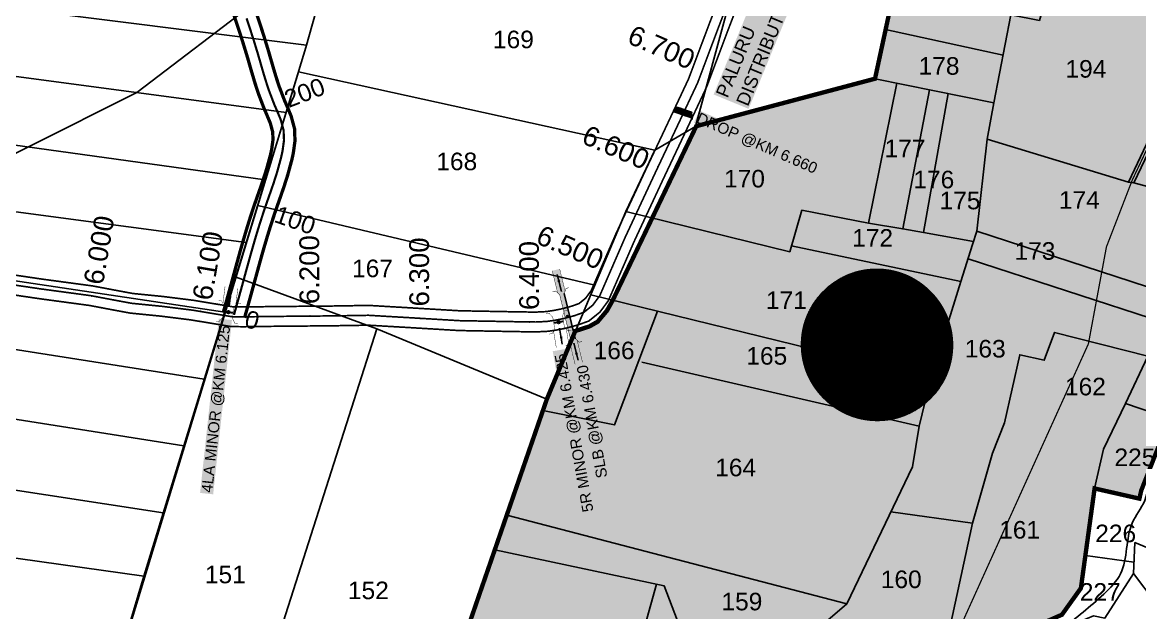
# Model space of a CAD drawing. Header units: inches. Extents: x 201585 to 225365, y 1598878 to 1613111.
# Drawn here: x 204221 to 205240, y 1603345 to 1603883 of the extents above; entities that cross this region are included whole.
import ezdxf
from ezdxf.enums import TextEntityAlignment as Align

# ---------------------------------------------------------------- set-up
doc = ezdxf.new("R2010")
doc.units = ezdxf.units.IN
doc.header["$LTSCALE"] = 15
doc.header["$MEASUREMENT"] = 0
doc.linetypes.add('ACAD_ISO02W100', pattern=[15, 12, -3])
doc.linetypes.add('HIDDEN2', pattern=[0.1875, 0.125, -0.0625])
for name, color, linetype in [('CANAL1', 7, 'Continuous'), ('CHANAGE', 1, 'Continuous'), ('CSMark', 72, 'Continuous'), ('PLOTS', 7, 'Continuous'), ('PLOTS NO', 7, 'Continuous'), ('ROADS', 1, 'Continuous'), ('STREAMS', 4, 'Continuous'), ('STRUCTURE', 5, 'Continuous'), ('text2', 7, 'Continuous'), ('WUA13', 3, 'Continuous')]:
    doc.layers.add(name, color=color, linetype=linetype)
doc.styles.get("Standard").update_dxf_attribs({"font": 'arial.ttf'})
doc.dimstyles.get("Standard").update_dxf_attribs({"dimtxt": 0.18, "dimasz": 0.18, "dimexe": 0.18, "dimexo": 0.0625, "dimgap": 0.09, "dimtad": 0, "dimtih": 1, "dimtoh": 1, "dimdec": 4, "dimzin": 0, "dimdsep": 46, "dimtxsty": 'Standard', "dimcen": 0.09, "dimadec": 0, "dimazin": 0, "dimtfac": 1, "dimtdec": 4, "dimtofl": 0, "dimtmove": 0, "dimatfit": 3, "dimfxl": 1, "dimtolj": 1, "dimtzin": 0, "dimarcsym": 0})

# ---------------------------------------------------------------- blocks, each defined once
blk = doc.blocks.new('DROP')
h = blk.add_hatch()
h.set_pattern_fill('ANSI31', color=1, scale=10, angle=45)
h.set_pattern_definition([(90, (-324.4106834783561, -25.76868160369899), (-1.25, 0), [])])
h.paths.add_polyline_path([(-9.851358085657807, -4.339867194039471), (-13.79075268379233, 4.092655639052694), (13.79075268379233, 4.092655639052694), (10.24151515825361, -4.339867194039471)])
at = {"layer": 'STRUCTURE', "color": 5, "const_width": 0.4899999999999998}
blk.add_lwpolyline([(-9.851358085657807, -4.339867194039471), (-13.79075268379233, 4.092655639052694), (13.79075268379233, 4.092655639052694), (10.24151515825361, -4.339867194039471), (-9.851358085657807, -4.339867194039471)], dxfattribs=at)
at = {"layer": 'STRUCTURE', "color": 5}
blk.add_circle((0, 0), 1.327527396726509, dxfattribs=at)
blk = doc.blocks.new('OT')
at = {"layer": 'STRUCTURE', "color": 190}
for points, const_width in [([(769775.1632526309, 1706601.817433925), (769775.1632526309, 1706597.817433925), (769769.1632526309, 1706593.817433925), (769761.7677420232, 1706593.817433925), (769754.3722314156, 1706593.817433925), (769748.3722314156, 1706597.817433925), (769748.3722314156, 1706601.817433925)], 0.5), ([(769751.3722314156, 1706595.817433925), (769729.4096428133, 1706595.817433925)], 0.5), ([(769761.7677420232, 1706593.817433925), (769761.7677420232, 1706581.01748457)], 2.5), ([(769751.3722314156, 1706579.01748457), (769729.4096428133, 1706579.01748457)], 0.5), ([(769748.3722314156, 1706573.01748457), (769748.3722314156, 1706577.01748457), (769754.3722314156, 1706581.01748457), (769761.7677420232, 1706581.01748457), (769761.7677420232, 1706581.01748457), (769761.7677420232, 1706581.01748457), (769769.1632526309, 1706581.01748457), (769775.1632526309, 1706577.01748457), (769775.1632526309, 1706573.01748457)], 0.5)]:
    blk.add_lwpolyline(points, dxfattribs=dict(at, const_width=const_width))
at = {"layer": 'STRUCTURE', "color": 0}
blk.add_circle((769761.7677420232, 1706587.417459247), 1.872905908036046, dxfattribs=at)
blk.add_leader([(769732.5849464284, 1706587.417459247), (769753.838058634, 1706587.417459247)], dimstyle='Standard', override={"dimasz": 10, "dimgap": 0.09, "dimtad": 0}, dxfattribs=at)
blk = doc.blocks.new('SLB')
at = {"layer": 'STRUCTURE'}
h = blk.add_hatch(dxfattribs=at)
h.set_pattern_fill('DOTS', color=6, scale=20, angle=320.3722479339738, style=0)
h.set_pattern_definition([(320.3722479339738, (-159.4326987297973, -72.95644191955216), (1.278624159801223, 0.5641323053793466), [0, -1.25])])
h.paths.add_polyline_path([(769699.5186717048, 1706871.072614055), (769699.5186717047, 1706861.072614055), (769729.1055765299, 1706861.072614055), (769732.1055765299, 1706863.072614055), (769792.1055765299, 1706863.072614054), (769795.1055765299, 1706861.072614054), (769824.692481355, 1706861.072614054), (769824.6924813552, 1706871.072614054), (769795.10557653, 1706871.072614054), (769792.10557653, 1706869.072614054), (769732.10557653, 1706869.072614055), (769729.10557653, 1706871.072614055)])
at = {"layer": 'STRUCTURE', "color": 6, "const_width": 0.6280741461245082}
for points in [[(769726.10557653, 1706877.072614055), (769726.10557653, 1706873.072614055), (769732.10557653, 1706869.072614055), (769792.10557653, 1706869.072614054), (769798.10557653, 1706873.072614054), (769798.10557653, 1706877.072614054)], [(769726.1055765299, 1706855.072614055), (769726.1055765299, 1706859.072614055), (769732.1055765299, 1706863.072614055), (769792.1055765299, 1706863.072614054), (769798.1055765299, 1706859.072614054), (769798.1055765299, 1706855.072614054)]]:
    blk.add_lwpolyline(points, dxfattribs=at)
at = {"layer": 'STRUCTURE', "color": 6, "linetype": 'ACAD_ISO02W100', "ltscale": 0.5, "const_width": 0.5}
for points in [[(769699.5186717048, 1706871.072614055), (769729.10557653, 1706871.072614055)], [(769795.10557653, 1706871.072614054), (769824.6924813552, 1706871.072614054)], [(769699.5186717047, 1706861.072614055), (769729.1055765299, 1706861.072614055)], [(769795.1055765299, 1706861.072614054), (769824.692481355, 1706861.072614054)]]:
    blk.add_lwpolyline(points, dxfattribs=at)
at = {"layer": 'STRUCTURE', "color": 6}
blk.add_lwpolyline([(769732.1055765299, 1706863.072614055), (769792.1055765299, 1706863.072614054)], dxfattribs=at)
blk.add_lwpolyline([(769732.1055765299, 1706863.072614055), (769792.1055765299, 1706863.072614054)], dxfattribs=at)
at = {"layer": 'STRUCTURE', "color": 0}
blk.add_circle((769762.10557653, 1706866.072614054), 1.244237561477348, dxfattribs=at)
for points in [[(769703.7546974146, 1706866.04706475), (769726.6638708343, 1706866.04706475)], [(769818.6333223742, 1706865.844362141), (769795.7241489545, 1706865.844362142)]]:
    blk.add_leader(points, dimstyle='Standard', override={"dimasz": 10, "dimgap": 0.09, "dimtad": 0}, dxfattribs=at)

msp = doc.modelspace()

# ---------------------------------------------------------------- hatches: boundary and pattern name
at = {"layer": 'PLOTS NO', "true_color": 0xc7c8ca}
h = msp.add_hatch(color=9, dxfattribs=at)
h.dxf.hatch_style = 1
h.paths.add_polyline_path([(204893.4273629122, 1603130.228693168), (204855.4559918479, 1603151.057827633), (204818.7311582448, 1603098.713697439), (204770.7477465023, 1603109.69030539), (204724.991566289, 1603124.459072966), (204755.8559405937, 1603215.561240002), (204707.6228586831, 1603227.205340001), (204680.1378803493, 1603139.325880077), (204599.3108378733, 1603162.844622462), (204572.5378090194, 1603170.63493557), (204574.0405086976, 1603214.715814303), (204588.0266763029, 1603216.936549738), (204600.1463020221, 1603253.151593563), (204651.8466634671, 1603402.635395538), (204662.7991947735, 1603434.302988862), (204695.69072162, 1603529.403880777), (204699.3150526931, 1603539.883087755), (204725.1820211851, 1603601.876001128), (204738.0156679483, 1603606.030620022), (204745.6074440521, 1603610.365835911), (204754.1029796976, 1603620.481413652), (204759.3449320047, 1603629.874418412), (204835.4799231184, 1603788.413459597), (204998.3758976258, 1603831.632075218), (205008.0443570795, 1603876.349882768), (205016.4017883307, 1603915.004024528), (205036.3938641949, 1604007.469820689), (205173.5819111621, 1603971.763060997), (205193.8220609416, 1604032.372592046), (205156.1027829206, 1604038.469264496), (205189.7729577339, 1604156.44320629), (205183.7771577462, 1604157.477793016), (205184.181832266, 1604179.878067964), (205189.7153660163, 1604193.639550668), (205195.2941982444, 1604264.66827613), (205347.8800193525, 1604267.915990386), (205402.5410056845, 1604269.076553842), (205461.2591257867, 1604267.288724005), (205507.4176079557, 1604265.883305857), (205553.1895320375, 1604253.341976932), (205501.2760482963, 1604187.645806538), (205485.2626600716, 1604188.103452987), (205478.5229790641, 1604175.270930643), (205459.5280839678, 1604111.462620932), (205401.3584198895, 1603989.485180662), (205390.4665772599, 1603959.743040066), (205362.1392371243, 1603965.142196143), (205324.9794178368, 1603876.142462317), (205335.7355422556, 1603872.671266097), (205358.5976163193, 1603867.143663288), (205357.9193015677, 1603860.275568307), (205375.1524994338, 1603852.707648437), (205376.7739101362, 1603857.321222404), (205380.4257372726, 1603890.348172433), (205422.4909497093, 1603882.433041346), (205404.8182940031, 1603825.106585393), (205383.9618475936, 1603766.904404412), (205366.2737239483, 1603734.867912544), (205348.6226539045, 1603703.499424489), (205315.907136318, 1603608.487202525), (205290.2726190584, 1603569.277086723), (205283.629457865, 1603564.739818169), (205266.8403337061, 1603522.088232328), (205241.0339516715, 1603456.737333526), (205239.3395095186, 1603449.252038363), (205198.4972268989, 1603458.497483438), (205190.0901139179, 1603397.364301222), (205186.0104106037, 1603367.698321159), (205168.7360421615, 1603343.553144442), (205129.1500536973, 1603326.197254424), (205064.8932214774, 1603324.613605628), (205032.5046413675, 1603326.567520664), (204996.2294847456, 1603293.768482999), (204985.2812559204, 1603283.869383917), (204948.5353745415, 1603250.64472937)])
at = {"layer": 'text2'}
h = msp.add_hatch(dxfattribs=at)
h.set_pattern_fill('ANSI31', color=5)
h.set_pattern_definition([(45, (14136.76510372816, -9089.35411791387), (-0.08838834764831845, 0.08838834764831845), [])])
edge = h.paths.add_edge_path()
edge.add_arc((205000.1983259459, 1603589.2565361), 69.0505029340287, 0, 360)
h.paths.add_polyline_path([(204921.5352972965, 1603558.23334374), (205078.8613545953, 1603558.23334374), (205078.8613545953, 1603620.27972846), (204921.5352972965, 1603620.27972846)], flags=9)

# ---------------------------------------------------------------- linework, layer by layer
at = {"layer": 'CANAL1', "color": 1, "linetype": 'HIDDEN2', "ltscale": 4, "const_width": 1.5}
msp.add_lwpolyline([(204167.04, 1603650.694), (204238.347, 1603640.173), (204283.821, 1603634.043), (204307.004, 1603629.668), (204320.67, 1603627.138), (204347.812, 1603624.425), (204376.289, 1603620.874), (204412.245, 1603614.929), (204422.331, 1603614.79), (204448.276, 1603615.128), (204503.981, 1603615.638), (204536.837, 1603616.184), (204574.39, 1603613.987), (204619.584, 1603611.298), (204674.087, 1603610.295), (204689.149, 1603610.08), (204699.402, 1603610.584), (204706.603, 1603611.63), (204714.552, 1603613.209), (204724.628, 1603615.901), (204733.092, 1603618.937), (204741.121, 1603625.4), (204747.544, 1603634.096), (204770.546, 1603686.922), (204797.403, 1603744.473), (204821.032, 1603794.509), (204836.703, 1603827.864), (204855.864, 1603878.754), (204874.05, 1603926.036)], dxfattribs=at)
at = {"layer": 'CANAL1', "color": 200, "const_width": 1.5}
for points in [[(204168.3645914773, 1603659.595998595), (204239.6050638584, 1603649.084814421), (204285.257655319, 1603642.93073988), (204308.6576664796, 1603638.51478643), (204321.9389475661, 1603636.05600982), (204348.8165452509, 1603633.369438362), (204377.5804041929, 1603629.782667877), (204413.0455784316, 1603623.918821486), (204422.3343923402, 1603623.790807889), (204448.1761831323, 1603624.127463325), (204503.8650304106, 1603624.637315441), (204537.0253130559, 1603625.188372001), (204574.9156370447, 1603622.971637205), (204619.9342183411, 1603620.293078883), (204674.2340265607, 1603619.293818152), (204688.9921336382, 1603619.08315602), (204698.5322263951, 1603619.552112106), (204705.078349774, 1603620.502986298), (204712.5115681998, 1603621.979530756), (204721.9424724916, 1603624.49918085), (204728.6280735964, 1603626.897276899), (204734.5721766076, 1603631.682024409), (204739.6991685024, 1603638.623379153), (204762.3409519073, 1603690.622111878), (204789.2560387345, 1603748.297584269), (204812.8900194539, 1603798.344131278), (204828.4057653992, 1603831.36868019), (204847.4524817161, 1603881.955152366), (204865.6623615636, 1603929.299237869)], [(204165.7154085228, 1603641.792001405), (204237.0889361416, 1603631.26118558), (204282.384344681, 1603625.15526012), (204305.3503335204, 1603620.82121357), (204319.4010524339, 1603618.21999018), (204346.8074547491, 1603615.480561638), (204374.9975958071, 1603611.965332123), (204411.4444215684, 1603605.939178514), (204422.3276076598, 1603605.789192111), (204448.3758168677, 1603606.128536675), (204504.0969695895, 1603606.638684559), (204536.6486869441, 1603607.179627999), (204573.8643629553, 1603605.002362795), (204619.2337816588, 1603602.302921117), (204673.9399734393, 1603601.296181848), (204689.3058663617, 1603601.07684398), (204700.2717736049, 1603601.615887894), (204708.127650226, 1603602.757013702), (204716.5924318002, 1603604.438469244), (204727.3135275084, 1603607.302819149), (204737.5559264036, 1603610.976723101), (204747.6698233924, 1603619.117975591), (204755.3888314976, 1603629.568620847), (204778.7510480927, 1603683.221888122), (204805.5499612655, 1603740.648415731), (204829.1739805461, 1603790.673868722), (204845.0002346008, 1603824.35931981), (204864.2755182838, 1603875.552847634), (204882.4376384363, 1603922.772762131)]]:
    msp.add_lwpolyline(points, dxfattribs=at)
at = {"layer": 'CANAL1', "color": 200, "linetype": 'ByBlock', "ltscale": 40, "const_width": 3}
for points in [[(204404.5200616029, 1603619.2424921), (204407.1285759926, 1603628.602794714), (204409.7244289948, 1603637.958226737), (204411.1962052672, 1603643.296386078), (204414.8607883847, 1603656.68572523), (204417.4429774833, 1603666.088681607), (204420.0683789879, 1603675.505170789), (204422.7643146433, 1603684.930535945), (204425.5575221521, 1603694.357098332), (204428.4783603266, 1603703.788083748), (204432.3880906266, 1603715.677842675), (204434.7575021144, 1603722.503214196), (204437.9918988266, 1603731.669738679), (204440.6054265054, 1603739.240475236), (204443.9310600305, 1603749.609628846), (204447.4198502332, 1603762.446953833), (204448.533225658, 1603767.51055301), (204449.6858025478, 1603776.012741597), (204449.4362983425, 1603783.061042435), (204447.2591637344, 1603791.129050259), (204443.752066679, 1603799.5022897), (204441.6588399636, 1603804.276832676), (204436.2903347285, 1603818.366468803), (204433.1810481918, 1603827.973057284), (204430.3683394732, 1603837.426129247), (204427.6789163702, 1603846.763123735), (204425.9277430049, 1603852.756294266), (204422.1267034216, 1603865.111546423), (204419.1722395093, 1603874.25041864), (204416.1240704242, 1603883.415652673), (204413.0171757005, 1603892.601863954)], [(204423.7859383971, 1603613.873507899), (204426.3974636141, 1603623.244614461), (204429.0006904967, 1603632.626621887), (204430.4817947329, 1603637.998613922), (204434.151322618, 1603651.406019841), (204436.7186662719, 1603660.754889397), (204439.3156450402, 1603670.069435166), (204441.967122674, 1603679.339368909), (204444.6985469673, 1603688.55742429), (204447.5317446035, 1603697.705430442), (204451.3359093734, 1603709.274157325), (204453.6347557009, 1603715.896257513), (204456.8748965579, 1603725.079061336), (204459.5825734946, 1603732.922524764), (204463.11298904, 1603743.930178139), (204466.8481497667, 1603757.674046168), (204468.2421462714, 1603764.013901887), (204469.7336142005, 1603775.015980549), (204469.3427016575, 1603786.058957565), (204466.2212690764, 1603797.626337181), (204462.135436232, 1603807.38131578), (204460.1731600364, 1603811.857167325), (204455.1613404105, 1603825.01068246), (204452.2825496196, 1603833.905121144), (204449.5627387863, 1603843.045977914), (204446.886938292, 1603852.335678161), (204445.085256995, 1603858.501705734), (204441.2007085695, 1603871.128402791), (204438.1766757296, 1603880.482468544), (204435.0860435077, 1603889.775380726)]]:
    msp.add_lwpolyline(points, dxfattribs=at)
at = {"layer": 'CANAL1', "color": 1, "linetype": 'HIDDEN2', "ltscale": 40, "const_width": 2}
msp.add_lwpolyline([(204414.153, 1603616.558), (204416.7630198034, 1603625.923704587), (204419.3625597457, 1603635.292424312), (204420.839, 1603640.6475), (204424.5060555013, 1603654.045872535), (204427.0808218776, 1603663.421785502), (204429.692012014, 1603672.787302978), (204432.3657186587, 1603682.134952427), (204435.1280345597, 1603691.457261311), (204438.0050524651, 1603700.746757095), (204441.862, 1603712.476), (204444.1961289077, 1603719.199735855), (204447.4333976922, 1603728.374400008), (204450.094, 1603736.0815), (204453.5220245353, 1603746.769903493), (204457.134, 1603760.0605), (204458.3876859647, 1603765.762227448), (204459.7097083741, 1603775.514361073), (204459.3895, 1603784.56), (204456.7402164054, 1603794.37769372), (204452.9437514555, 1603803.44180274), (204450.916, 1603808.067), (204445.7258375695, 1603821.688575631), (204442.7317989057, 1603830.939089214), (204439.9655391297, 1603840.23605358), (204437.2829273311, 1603849.549400948), (204435.5065, 1603855.629), (204431.6637059955, 1603868.119974607), (204428.6744576195, 1603877.366443592), (204425.6050569659, 1603886.5955167)], dxfattribs=at)
at = {"layer": 'CHANAGE'}
for p in [(204450.7836349308, 1603808.41439198), (204441.9097450424, 1603712.613535271)]:
    msp.add_point(p, dxfattribs=at)
at = {"layer": 'PLOTS'}
for points in [[(204331.9723574322, 1603378.520656096), (204454.2713957136, 1603777.058322996), (204479.7474954478, 1603860.077662252), (204610.5576364562, 1604324.785940066), (204624.7310529997, 1604324.450321729), (204686.5202558798, 1604527.478922409)], [(204895.6716870574, 1604011.316641531), (204834.6605899767, 1603788.196078877), (204797.7316812188, 1603766.673066962), (204472.9278477395, 1603837.854376403)], [(204834.6605899767, 1603788.196078877), (204998.3758976258, 1603831.632075218), (205037.7171760974, 1604013.590300096)], [(204998.3758976258, 1603831.632075218), (205106.729534935, 1603809.551207753), (205122.1865903614, 1603889.795593595), (205148.2400734218, 1603884.777047718), (205169.3036532521, 1603956.815222279), (205228.1635485922, 1603945.847730723), (205292.6010579346, 1603870.583646466), (205229.298063151, 1603737.518481851), (205234.2332420632, 1603736.721879621)], [(203922.8912513127, 1603932.364780481), (204480.3297961024, 1603862.146308706)], [(205115.1364943161, 1603853.195438412), (205008.0443570795, 1603876.349882768)], [(205317.3169944216, 1603714.750778307), (205234.2332420632, 1603736.721879621), (205297.1724285995, 1603868.153680459), (205318.562453567, 1603856.258346958), (205324.9794178368, 1603876.142462317), (205335.7355422556, 1603872.671266097), (205358.5976163193, 1603867.143663288), (205357.9193015677, 1603860.275568307), (205375.1524994337, 1603852.707648437)], [(204461.5762514556, 1603800.862763369), (203912.3886307081, 1603874.111298695)], [(204472.9278477395, 1603837.854376403), (204279.7580949991, 1603203.437310193), (204327.2160576882, 1603198.736086764), (204389.6565798043, 1603178.301057456), (204410.6170116196, 1603177.873624262), (204572.5378090194, 1603170.63493557), (204574.0405086976, 1603214.715814303), (204588.0266763029, 1603216.936549738), (204600.1463020221, 1603253.151593563), (204699.3150526931, 1603539.883087755), (204771.268056282, 1603710.795616582), (204797.7316812188, 1603766.673066962)], [(204771.268056282, 1603710.795616582), (204920.6608619149, 1603674.121087916), (204931.7096170925, 1603711.780409964), (204992.3940743469, 1603700.138090983), (205018.3606663867, 1603827.559475153)], [(203901.1617680297, 1603814.546502664), (204442.7172143137, 1603739.406542877)], [(205048.086205172, 1603821.501850337), (205023.7217209735, 1603694.804126089), (204992.3940743469, 1603700.138090983)], [(205023.7217209735, 1603694.804126089), (205042.6121980142, 1603691.42909012), (205065.177261808, 1603818.018945972)], [(205229.298063151, 1603737.518481851), (205100.7299490182, 1603776.505275295), (205106.729534935, 1603809.551207753)], [(205100.7299490182, 1603776.505275295), (205091.097961955, 1603692.784656566), (205087.1506972218, 1603680.702044704), (205076.7070611883, 1603646.942575317), (205049.2223170524, 1603558.918000816), (205038.6447298723, 1603515.308989856), (205032.5046117535, 1603478.217516092), (204972.7989910203, 1603353.369456062), (204662.7991947735, 1603434.302988862)], [(204425.2566240006, 1603682.507461545), (203884.1530877058, 1603754.531800004)], [(204743.0307396177, 1603643.722513895), (204435.8548900216, 1603716.097648254)], [(203863.0870361079, 1603700.06354438), (204405.8161527699, 1603619.156513274)], [(205091.097961955, 1603692.784656566), (205274.8113212042, 1603633.113839602)], [(205042.6121980142, 1603691.42909012), (205088.0056133137, 1603683.318950336)], [(204922.2484703056, 1603679.532399391), (205076.7070611883, 1603646.942575317)], [(205262.5933417764, 1603609.255126926), (205083.1342646682, 1603667.718766524)], [(203847.0992285882, 1603642.624933516), (204387.0221797726, 1603557.912318263)], [(204416.026907184, 1603650.977666879), (204544.3686625967, 1603603.946776689), (204699.3150526931, 1603539.883087755)], [(204739.3091476798, 1603634.882484186), (205049.2223170524, 1603558.918000816)], [(204695.69072162, 1603529.403880777), (204761.0406195853, 1603516.406509866), (204800.2851924443, 1603619.936317981)], [(204544.3686625967, 1603603.946776689), (204408.3609905443, 1603177.919629912)], [(205012.8891247037, 1603437.200347614), (205087.1388559573, 1603426.869049659), (205105.3286993438, 1603490.68075026), (205116.426422395, 1603518.144520949), (205130.2938747726, 1603580.255979221), (205152.5580053208, 1603575.285128774), (205161.8865219317, 1603600.629765963), (205247.0425120769, 1603578.888176329)], [(204368.4275172883, 1603497.31761934), (203827.8555282997, 1603582.571995063)], [(205038.6447298723, 1603515.308989856), (204785.840034073, 1603573.647290804)], [(205247.0425120769, 1603578.888176329), (205226.6580950734, 1603535.988845282), (205206.6284027329, 1603494.417417932), (205198.4972268989, 1603458.497483438), (205239.3395095186, 1603449.252038363), (205241.0339516715, 1603456.737333526), (205266.8403337061, 1603522.088232328), (205226.6580950734, 1603535.988845282)], [(205163.8468126167, 1603174.33562575), (205176.0219738631, 1603197.392225747), (205194.6869283357, 1603239.46344732), (205212.8692848808, 1603243.592584929), (205243.0901831269, 1603238.168184763), (205263.764593232, 1603281.792706749), (205280.5672327507, 1603276.73527884), (205293.1430836886, 1603302.830227283), (205233.8100346878, 1603380.9777136), (205235.2678494185, 1603409.183177365), (205288.4173216785, 1603387.018295182), (205307.4382526439, 1603428.559869507), (205314.9319638975, 1603444.926080161), (205377.0664481074, 1603545.987080147), (205387.3304323173, 1603542.484771691)], [(204349.70361494, 1603436.301764579), (203806.5741269635, 1603519.515934729)], [(203768.9458374955, 1603463.499280588), (203902.733125532, 1603444.011329491), (204085.2636601255, 1603413.260470595), (204331.9723574322, 1603378.520656096), (204279.7580949991, 1603203.437310193), (204048.1586363426, 1603261.525180717), (203870.6001061509, 1603310.6005113), (203722.5416386666, 1603335.236017034)], [(205198.4972268989, 1603458.497483438), (205186.0104106037, 1603367.698321159), (205168.7360421615, 1603343.553144442), (205129.1500536973, 1603326.197254424), (205064.8932214774, 1603324.613605628), (205087.1388559573, 1603426.869049659)], [(204651.8466634671, 1603402.635395538), (204806.0984504625, 1603369.905574918), (204823.1018137075, 1603325.297828477), (204920.6815862958, 1603308.76781368), (204972.7989910203, 1603353.369456062)], [(205234.3424449293, 1603391.278664372), (205190.0901139179, 1603397.364301222)], [(205076.3819338505, 1603288.132922975), (205161.1884809655, 1603285.888558475), (205168.7653770943, 1603330.427891918), (205197.4923832983, 1603342.584248015), (205207.9225215508, 1603340.519205145), (205233.8100346878, 1603380.9777136)], [(204799.2250150319, 1603371.36401059), (204755.8559405937, 1603215.561240002), (204600.1463020221, 1603253.151593563)]]:
    msp.add_lwpolyline(points, dxfattribs=at)
at = {"layer": 'ROADS'}
msp.add_lwpolyline([(203544.5774858352, 1603338.308757068), (203629.0705661747, 1603377.89805354), (203671.0126138129, 1603397.550031571), (203729.6437156962, 1603425.896831877), (203774.4053030671, 1603474.477346727), (203803.7274142367, 1603511.006135911), (203846.6932086069, 1603546.932582211), (203912.91654616, 1603602.306146584), (203967.5206648636, 1603623.73109917), (204048.2778714061, 1603654.671982716), (204092.259209403, 1603684.216284605), (204130.953951221, 1603721.681027955), (204226.3664078736, 1603769.424874347), (204325.470550052, 1603819.016019016), (204436.3865544107, 1603903.881387023), (204616.0609472681, 1603994.377859415), (204720.4121265047, 1604051.874221345), (204808.29485736, 1604086.972514589), (204907.0918427424, 1604139.240685225), (204976.4479897691, 1604209.230510661), (205030.6326411332, 1604264.774630098)], dxfattribs=at)
at = {"layer": 'ROADS', "const_width": 1.188959914341765}
msp.add_lwpolyline([(205347.8800193525, 1604267.915990386), (205344.6931233, 1604101.538466598), (205338.9717436112, 1604044.58359197), (205328.2332861061, 1603974.413752158), (205320.6518570294, 1603949.883517565), (205316.9810502122, 1603938.006369938), (205293.4459030585, 1603867.055637254), (205232.8023013247, 1603739.263744147), (205209.2768503654, 1603678.444925274), (205192.8251897527, 1603590.109416323), (205150.2922266326, 1603496.249838986), (205068.0377482103, 1603314.628632716), (205059.6970085684, 1603262.010984455), (205044.031608393, 1603157.655260094), (205027.902560411, 1603064.257646845)], dxfattribs=at)
at = {"layer": 'STREAMS'}
for points in [[(204367.7034703607, 1604872.232402242), (204356.0509304168, 1604838.256757003), (204345.7977212293, 1604796.695096376), (204345.4388046465, 1604760.772334703), (204343.0523978242, 1604740.227072256), (204336.8190381535, 1604727.821623524), (204332.4203723509, 1604714.465022519), (204344.7052531936, 1604697.801497957), (204345.9206544131, 1604681.836415326), (204327.9679009084, 1604626.12251423), (204306.4293470902, 1604609.474813646), (204253.6674662788, 1604559.922025732), (204229.9273268495, 1604540.632688555), (204210.4360681807, 1604520.559899445), (204203.0153545391, 1604514.671698304), (204160.8139494334, 1604495.71440212), (204125.4353603099, 1604489.685905949), (204091.4810728976, 1604484.393622646), (204059.1786636474, 1604468.776351999), (204049.8344193903, 1604443.599037826), (204037.306016182, 1604425.140567701), (204013.3037052635, 1604357.112412373), (204004.2511100921, 1604331.857425616), (204000.5933943962, 1604317.87514552), (203977.2733397235, 1604247.432414283), (203962.9724888654, 1604230.422090727), (203949.4042263363, 1604205.713561682), (203930.0838877259, 1604183.628779545), (203925.0644440568, 1604178.554298665), (203880.1563439242, 1604139.791569107), (203863.6809341224, 1604116.429614782), (203825.9526243487, 1604099.677166793), (203806.7343493871, 1604083.2466519), (203775.0711005552, 1604077.383696527), (203757.4150790332, 1604071.859724816), (203751.4181785225, 1604051.625351125), (203763.314619166, 1604010.352427643), (203767.4670058194, 1603995.543184333), (203771.1598610094, 1603979.010265635), (203776.8185423396, 1603963.054390546), (203785.7037553617, 1603956.534658038), (203807.7758574908, 1603942.172163823), (203816.5398616044, 1603933.73213425), (203823.9502571034, 1603926.078591954), (203835.6844034079, 1603917.451157741), (203847.0264332446, 1603907.408599845), (203848.8565126919, 1603892.762415465), (203840.3195622894, 1603870.954589371), (203833.7676130374, 1603854.415496717), (203808.1710479592, 1603810.983627171), (203803.989438633, 1603802.522020834), (203765.7751707447, 1603753.645766929), (203759.041297495, 1603722.736270025), (203734.4649304167, 1603698.263465469), (203728.2935013952, 1603687.499947649), (203694.0457576302, 1603651.477287111), (203681.9219706116, 1603625.8535855), (203655.604708852, 1603604.814191195), (203633.9735622008, 1603586.032832589), (203615.6270765966, 1603560.801779033), (203610.8979395184, 1603544.358956051), (203584.4740935866, 1603518.528019244), (203562.4565498734, 1603476.643294002), (203558.0595128535, 1603447.596928039), (203547.7157849784, 1603410.100168612), (203535.2368708254, 1603392.951624515), (203520.3088073282, 1603357.486133412)], [(205496.058713281, 1602391.829583943), (205468.8732358847, 1602385.670017819), (205436.442173154, 1602366.430503924), (205405.3537190032, 1602362.100030789), (205379.9147175994, 1602347.506510072), (205330.7278951636, 1602330.594528851), (205304.2649276803, 1602304.893364507), (205268.4168185102, 1602283.675327141), (205235.1509911865, 1602244.352294076), (205224.9071826612, 1602233.434248724), (205201.9695588377, 1602220.814945721), (205186.9770331093, 1602196.963424258), (205175.2072612632, 1602185.711602826), (205067.4289918702, 1602182.943861353), (204893.4246921465, 1602230.785981285), (204872.7295310533, 1602252.289983835), (204863.3243497802, 1602284.777463269), (204854.8093486869, 1602308.003277782), (204851.7377765513, 1602319.597263712), (204831.6825937643, 1602400.580136883), (204830.4211092544, 1602414.964115951), (204824.8932364859, 1602430.484196562), (204824.5405981297, 1602452.39647737), (204818.8102650083, 1602468.146079152), (204813.1175605484, 1602500.39796458), (204805.0050080209, 1602506.287829891), (204762.4272581897, 1602523.040455632), (204751.6632363844, 1602529.294518769), (204712.393797613, 1602553.881194683), (204690.8959287123, 1602579.184508118), (204679.0530632829, 1602587.143146778), (204671.5468693939, 1602590.201818802), (204673.2818087663, 1602641.553824454), (204680.6642588766, 1602668.579155349), (204696.6383139167, 1602693.668406555), (204703.3088536385, 1602709.210370626), (204712.5676380468, 1602724.151688252), (204719.3106797897, 1602747.779841961), (204725.6552357791, 1602765.091746198), (204733.9783488083, 1602833.674342625), (204727.5025290653, 1602894.656775172), (204724.8493718581, 1602908.65076418), (204742.5868009597, 1602926.064505846), (204763.4563068089, 1602947.922998513), (204760.9378369747, 1602974.719050673), (204776.7865703432, 1602988.443077178), (204798.0616914782, 1603024.695454347), (204827.0770640913, 1603051.304846867), (204834.0197015453, 1603070.656726495), (204855.4249608553, 1603131.834650258), (204882.638438868, 1603182.126700858), (204923.6272011316, 1603242.780032806), (204930.1206598232, 1603255.78150753), (204976.875823665, 1603299.424909912), (205010.6396432048, 1603306.797767338), (205052.6167739528, 1603305.413763098), (205086.9865748564, 1603301.937068302), (205145.1836895221, 1603314.007427793), (205168.7653770943, 1603330.427891918), (205206.8177989403, 1603362.274371), (205222.1911859041, 1603380.818441295), (205232.8133577232, 1603426.953779946), (205244.1373079155, 1603447.649936634), (205252.6894612043, 1603469.974118869), (205262.3589977848, 1603479.40761977), (205266.323565996, 1603497.98927686), (205281.7162341102, 1603546.375394977), (205310.9037240656, 1603576.549171438), (205335.7442701017, 1603625.341827773), (205344.336813652, 1603653.763126532), (205365.006458182, 1603686.428443107), (205376.742659014, 1603719.299830928), (205391.1466611936, 1603743.889331525), (205394.9087758173, 1603763.079123254), (205408.9326516166, 1603806.149645388), (205407.6949237582, 1603822.290064942), (205414.814545042, 1603839.030324631), (205409.4893787425, 1603876.002017538), (205406.6395930096, 1603893.550799084), (205412.3650084855, 1603905.898542245), (205423.0527722196, 1603935.886367953), (205439.9828891997, 1603952.791900007), (205460.9428974611, 1603986.426199774), (205495.3069264027, 1604054.128949474), (205507.8012360024, 1604067.666497246), (205524.3001307551, 1604105.413321926), (205549.5372249315, 1604128.84046627), (205562.6390580387, 1604167.219971658), (205584.0557456046, 1604190.235616328), (205594.6735183881, 1604220.106935946), (205614.3170592281, 1604270.688773906)]]:
    msp.add_spline(points, degree=3, dxfattribs=at)
at = {"layer": 'text2', "color": 2, "linetype": 'Continuous'}
for p in [(204842.2292151157, 1603842.541161277), (204800.6762820075, 1603751.404395257), (204758.9562401816, 1603660.305155718), (204284.532133588, 1603633.908797807), (204383.652742573, 1603619.656471643), (204483.465173956, 1603615.45016998), (204583.5845581242, 1603613.43993254), (204683.7159365787, 1603610.157553355)]:
    msp.add_point(p, dxfattribs=at)
at = {"layer": 'text2', "color": 3}
for p in [(204817, 1603805, 157), (204409, 1603619, 154), (204718, 1603615, 156), (204710, 1603610, 155)]:
    msp.add_point(p, dxfattribs=at)
at = {"layer": 'WUA13', "color": 17, "const_width": 4}
for points in [[(204600.1463020221, 1603253.151593563), (204651.8466634671, 1603402.635395538), (204662.7991947735, 1603434.302988862), (204695.69072162, 1603529.403880777), (204699.3150526931, 1603539.883087755), (204725.1820211851, 1603601.876001128), (204738.0156679483, 1603606.030620022), (204745.6074440521, 1603610.365835911), (204754.1029796976, 1603620.481413652), (204759.3449320047, 1603629.874418412), (204835.4799231184, 1603788.413459597), (204998.3758976258, 1603831.632075218), (205008.0443570795, 1603876.349882768), (205016.4017883307, 1603915.004024528), (205036.3938641949, 1604007.469820689), (205173.5819111621, 1603971.763060997), (205193.8220609416, 1604032.372592046), (205156.1027829206, 1604038.469264496), (205189.7729577339, 1604156.44320629), (205183.7771577462, 1604157.477793016), (205184.181832266, 1604179.878067964), (205189.7153660163, 1604193.639550668), (205195.2941982444, 1604264.66827613), (205347.8800193525, 1604267.915990386)], [(205266.8403337061, 1603522.088232328), (205241.0339516715, 1603456.737333526), (205239.3395095186, 1603449.252038363), (205198.4972268989, 1603458.497483438), (205190.0901139179, 1603397.364301222), (205186.0104106037, 1603367.698321159), (205168.7360421615, 1603343.553144442), (205129.1500536973, 1603326.197254424)]]:
    msp.add_lwpolyline(points, dxfattribs=at)

# ---------------------------------------------------------------- block references
at = {"xscale": 0.7, "yscale": 0.7, "zscale": 0.7, "rotation": 160.8737763901753}
msp.add_blockref('DROP', (204824.0449493378, 1603800.928307174), dxfattribs=at)
at = {"layer": 'STRUCTURE', "color": 0}
for name, p, xscale, yscale, zscale, rotation in [('SLB', (1493346.148803532, 1364155.225231408, 156), 0.6999999999999997, 0.6999999999999997, 0.6999999999999997, 103.747477075715), ('OT', (-913654.7344838749, 2287264.115509992, 154), 0.6999999999999998, 0.6999999999999998, 0.6999999999999998, 262.834020120945), ('OT', (1471496.059640609, 1267916.333945787, 155), 0.7, 0.7, 0.7, 99.43587806056661)]:
    msp.add_blockref(name, p, dxfattribs=dict(at, xscale=xscale, yscale=yscale, zscale=zscale, rotation=rotation))

# ---------------------------------------------------------------- texts
at = {"layer": 'CHANAGE'}
for s, rotation, p in [('200', 20.85809739519417, (204461.0627512582, 1603812.330993508)), ('100', 340.8556771947731, (204452.3013955488, 1603709.006098543)), ('0', 344.4279936230354, (204424.7492322501, 1603613.605058737))]:
    msp.add_text(s, height=16, rotation=rotation, dxfattribs=at).set_placement(p, align=Align.MIDDLE_LEFT)
at = {"layer": 'CSMark', "color": 1}
for s, rotation, p in [('6.700', 336.4702692278868, (204774.9585569005, 1603872.8454443)), ('6.600', 336.4702692278868, (204733.4056237923, 1603781.708678279)), ('6.000', 80.33435072753734, (204285.8014105478, 1603644.618545678)), ('6.100', 80.33435072753734, (204384.9220195329, 1603630.366219515)), ('6.500', 336.4702692278868, (204691.6855819664, 1603690.60943874)), ('6.200', 90.16911372836758, (204482.8864946078, 1603626.219333999)), ('6.300', 90.16911372836758, (204583.005878776, 1603624.209096559)), ('6.400', 90.16911372836758, (204683.1372572305, 1603620.926717375))]:
    msp.add_text(s, height=17.99999999999998, rotation=rotation, dxfattribs=at).set_placement(p, align=Align.MIDDLE_LEFT)
at = {"layer": 'PLOTS NO'}
for s, p in [('169', (204650.1712065958, 1603859.372128644)), ('178', (205038.0798302576, 1603835.249085417)), ('194', (205171.9455450229, 1603832.58889497)), ('177', (205007.0661032095, 1603760.16152854)), ('168', (204598.5392566093, 1603748.322567429)), ('170', (204860.7752719481, 1603732.607319261)), ('176', (205033.3162156622, 1603731.823427736)), ('175', (205057.2107611988, 1603712.705757797)), ('174', (205165.9164803865, 1603713.186564734)), ('172', (204977.5310711707, 1603678.664503869)), ('173', (205125.4909619212, 1603666.774209354)), ('167', (204521.7441720326, 1603650.903202468)), ('171', (204898.9543903647, 1603621.886372206)), ('166', (204741.9294540956, 1603576.188651384)), ('163', (205080.1873903484, 1603577.767787757)), ('165', (204881.0673997423, 1603571.255018906)), ('162', (205171.4796460556, 1603543.292775383)), ('225', (205216.6000033479, 1603478.864615374)), ('164', (204852.7353557871, 1603469.606361772)), ('161', (205111.5300943139, 1603412.846940811)), ('226', (205199.0834525292, 1603409.603045526)), ('151', (204387.6314556801, 1603372.167691914)), ('160', (205003.6334755298, 1603367.786244098)), ('152', (204517.9893764006, 1603357.696548601)), ('227', (205185.0089190183, 1603356.275653979)), ('159', (204858.406192186, 1603347.535506076))]:
    msp.add_text(s, height=16, dxfattribs=at).set_placement(p)
at = {"layer": 'PLOTS NO', "color": 1}
msp.add_text('TC6', height=40, dxfattribs=at).set_placement((205000.1983259459, 1603589.2565361), align=Align.MIDDLE_CENTER)
at = {"layer": 'STRUCTURE', "color": 5, "attachment_point": 1, "bg_fill": 1, "box_fill_scale": 1.1, "bg_fill_color": 7, "bg_fill_true_color": 16777215, "bg_fill_transparency": 0}
for s, insert, char_height, width, rotation in [('{\\C1;PALURU DISTRIBUTORY }', (204852.8924313035, 1603817.910689687), 12, 128.0830756926845, 67.68448509608409), ('DROP @KM 6.660', (204838.7425879668, 1603801.308871073), 9.999999999999986, 117.651159618008, 336.4282079186932), ('4LA MINOR @KM 6.125', (204384.3550133199, 1603455.319692652), 9.999999999999986, 157.611021893811, 83.84919646174625), ('4LA MINOR @KM 6.125', (204384.3550133199, 1603455.319692652), 9.999999999999986, 152.6989085948156, 83.84919646174625), ('5R MINOR @KM 6.425', (204731.9742656049, 1603436.267846218), 9.999999999999986, 148.7016371077761, 100.14090010938033), ('SLB @KM 6.430', (204744.6685920479, 1603467.189080126), 9.999999999999986, 103.694815825375, 100.14090010938033)]:
    msp.add_mtext(s, dxfattribs=dict(at, insert=insert, char_height=char_height, width=width, rotation=rotation))

doc.saveas('drawing.dxf')
